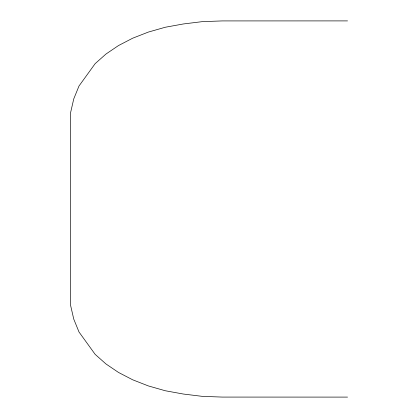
<?xml version="1.0" encoding="UTF-8"?>
<svg xmlns="http://www.w3.org/2000/svg" width="418" height="418" viewBox="0 0 418 418"><rect width="100%" height="100%" fill="white"/><g stroke="black" fill="none" stroke-linecap="round" stroke-linejoin="round"><path stroke-width="0.63" d="M347.53 20.9L222.24 20.921L202.275 21.647L183.366 23.962L165.288 27.248L148.343 32.081L132.684 38.205L118.503 45.557L105.947 54.058L95.142 63.651L79.007 85.998L73.751 98.899L70.47 113.158L70.47 304.842L73.751 319.101L79.007 332.002L95.142 354.349L105.947 363.942L118.503 372.443L132.684 379.795L148.343 385.918L165.288 390.752L183.366 394.038L202.275 396.353L222.24 397.079L347.53 397.1"/></g></svg>
